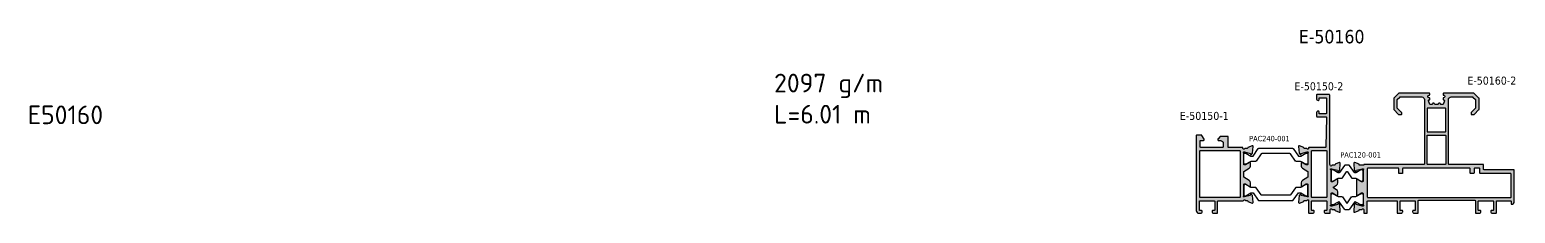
# Model space of a CAD drawing. Extents: x -4122 to 3414, y -5760 to 3840.
# Drawn here: x 1009 to 1566, y -3000 to -2932 of the extents above; entities that cross this region are included whole.
import ezdxf

# ---------------------------------------------------------------- set-up
doc = ezdxf.new("R2010")
doc.units = 0
doc.layers.get('0').update_dxf_attribs({"linetype": 'CONTINUOUS'})
for name, color, linetype in [('ALUM', 7, 'CONTINUOUS'), ('HATCH', 253, 'CONTINUOUS'), ('POLYAMID', 3, 'CONTINUOUS'), ('PP', 7, 'CONTINUOUS'), ('TEXT', 7, 'CONTINUOUS')]:
    doc.layers.add(name, color=color, linetype=linetype)
doc.styles.add('ETEM', font='tahoma.ttf')
doc.styles.add('ETEM_NAN', font='isocpeur.ttf')
doc.styles.get("Standard").update_dxf_attribs({"font": 'tahoma.ttf'})

msp = doc.modelspace()

# ---------------------------------------------------------------- hatches: boundary and pattern name
at = {"layer": 'HATCH'}
h = msp.add_hatch(color=256, dxfattribs=at)
edge = h.paths.add_edge_path()
edge.add_arc((1491.9, -2956.19), 0.3, 90, 180)
edge.add_line((1491.6, -2956.19), (1491.6, -2957.29))
edge.add_arc((1492.4, -2957.29), 0.8, 180, 270)
edge.add_arc((1492.4, -2957.89), 0.2, 270, 360)
edge.add_line((1492.6, -2957.89), (1492.6, -2957.29))
edge.add_arc((1492.8, -2957.29), 0.2, 90, 180, ccw=False)
edge.add_line((1492.8, -2957.09), (1495.2, -2957.09))
edge.add_arc((1495.2, -2957.29), 0.2, 0, 90, ccw=False)
edge.add_line((1495.4, -2957.29), (1495.4, -2962.89))
edge.add_arc((1495.2, -2962.89), 0.2, -90, 0, ccw=False)
edge.add_line((1495.2, -2963.09), (1492.6, -2963.09))
edge.add_line((1492.6, -2963.09), (1492.6, -2962.29))
edge.add_arc((1492.4, -2962.29), 0.2, 0, 90)
edge.add_arc((1492.4, -2962.89), 0.8, 90, 180)
edge.add_line((1491.6, -2962.89), (1491.6, -2963.99))
edge.add_arc((1491.8, -2963.99), 0.2, 180, 270)
edge.add_line((1491.8, -2964.19), (1495.2, -2964.19))
edge.add_arc((1495.2, -2964.39), 0.2, -0.9748, 90, ccw=False)
edge.add_line((1495.4, -2964.39), (1495.2, -2975.49))
edge.add_arc((1495, -2975.49), 0.2, 270, 359.0252, ccw=False)
edge.add_line((1495, -2975.69), (1488.9, -2975.69))
edge.add_arc((1488.9, -2975.89), 0.2, 90, 180)
edge.add_line((1488.7, -2975.89), (1488.7, -2976.09))
edge.add_arc((1488.4, -2976.09), 0.3, 203.5782, 360, ccw=False)
edge.add_arc((1487.94, -2976.29), 0.2, 23.5782, 90)
edge.add_line((1487.94, -2976.09), (1487.2, -2976.09))
edge.add_arc((1487.2, -2975.79), 0.3, 180, 270, ccw=False)
edge.add_line((1486.9, -2975.79), (1486.9, -2975.69))
edge.add_line((1486.9, -2975.69), (1485.3, -2975.11))
edge.add_arc((1485.2, -2975.39), 0.3, 70, 185)
edge.add_line((1484.9, -2975.42), (1485.11, -2977.9))
edge.add_line((1485.11, -2977.9), (1485.55, -2978.33))
edge.add_arc((1485.69, -2978.19), 0.2, 225, 345)
edge.add_line((1485.88, -2978.24), (1485.96, -2977.96))
edge.add_line((1485.96, -2977.96), (1488.1, -2977.39))
edge.add_line((1488.1, -2977.39), (1488.4, -2977.39))
edge.add_arc((1488.4, -2977.59), 0.2, -90, 90, ccw=False)
edge.add_line((1488.4, -2977.79), (1488.4, -2982.09))
edge.add_arc((1488.2, -2982.09), 0.2, 270, 360, ccw=False)
edge.add_line((1488.2, -2982.29), (1487.8, -2982.29))
edge.add_line((1487.8, -2982.29), (1486.2, -2981.32))
edge.add_arc((1486.1, -2981.49), 0.2, 58.6882, 180)
edge.add_line((1485.9, -2981.49), (1485.9, -2982.68))
edge.add_arc((1486.9, -2982.68), 1, 180, 238.6882)
edge.add_line((1486.38, -2983.53), (1488.4, -2984.76))
edge.add_line((1488.4, -2984.76), (1488.4, -2986.92))
edge.add_line((1488.4, -2986.92), (1486.38, -2988.15))
edge.add_arc((1486.9, -2989), 1, 121.3118, 180)
edge.add_line((1485.9, -2989), (1485.9, -2990.19))
edge.add_arc((1486.1, -2990.19), 0.2, 180, 301.3118)
edge.add_line((1486.2, -2990.36), (1487.8, -2989.39))
edge.add_line((1487.8, -2989.39), (1488.2, -2989.39))
edge.add_arc((1488.2, -2989.59), 0.2, 0, 90, ccw=False)
edge.add_line((1488.4, -2989.59), (1488.4, -2993.89))
edge.add_arc((1488.4, -2994.09), 0.2, -90, 90, ccw=False)
edge.add_line((1488.4, -2994.29), (1488.1, -2994.29))
edge.add_line((1488.1, -2994.29), (1485.96, -2993.72))
edge.add_line((1485.96, -2993.72), (1485.88, -2993.44))
edge.add_arc((1485.69, -2993.49), 0.2, 15, 135)
edge.add_line((1485.55, -2993.35), (1485.11, -2993.78))
edge.add_line((1485.11, -2993.78), (1484.9, -2996.26))
edge.add_arc((1485.2, -2996.29), 0.3, 175, 290)
edge.add_line((1485.3, -2996.57), (1486.9, -2995.99))
edge.add_line((1486.9, -2995.99), (1486.9, -2995.89))
edge.add_arc((1487.2, -2995.89), 0.3, 90, 180, ccw=False)
edge.add_line((1487.2, -2995.59), (1487.94, -2995.59))
edge.add_arc((1487.94, -2995.39), 0.2, 270, 336.4218)
edge.add_arc((1488.4, -2995.59), 0.3, 0, 156.4218, ccw=False)
edge.add_line((1488.7, -2995.59), (1488.7, -3000.19))
edge.add_arc((1488.9, -3000.19), 0.2, 180, 270)
edge.add_line((1488.9, -3000.39), (1490.2, -3000.39))
edge.add_arc((1490.2, -2999.79), 0.6, 270, 360)
edge.add_line((1490.8, -2999.79), (1490.8, -2999.59))
edge.add_arc((1490.6, -2999.59), 0.2, 360, 450)
edge.add_line((1490.6, -2999.39), (1490, -2999.39))
edge.add_arc((1490, -2999.19), 0.2, 180, 270, ccw=False)
edge.add_line((1489.8, -2999.19), (1489.8, -2995.89))
edge.add_arc((1490, -2995.89), 0.2, 90, 180.288, ccw=False)
edge.add_line((1490, -2995.69), (1495.3, -2995.69))
edge.add_arc((1495.3, -2995.89), 0.2, 0.288, 90, ccw=False)
edge.add_line((1495.5, -2995.89), (1495.5, -2999.19))
edge.add_arc((1495.3, -2999.19), 0.2, 270, 360, ccw=False)
edge.add_line((1495.3, -2999.39), (1494.7, -2999.39))
edge.add_arc((1494.7, -2999.59), 0.2, 90, 180)
edge.add_line((1494.5, -2999.59), (1494.5, -2999.79))
edge.add_arc((1495.1, -2999.79), 0.6, 180, 270)
edge.add_line((1495.1, -3000.39), (1496.6, -3000.39))
edge.add_arc((1496.6, -3000.19), 0.2, 270, 360)
edge.add_line((1496.8, -3000.19), (1496.8, -2998.99))
edge.add_arc((1497.1, -2998.99), 0.3, 23.5782, 180, ccw=False)
edge.add_arc((1497.55, -2998.79), 0.2, 203.5782, 270)
edge.add_line((1497.55, -2998.99), (1498.3, -2998.99))
edge.add_arc((1498.3, -2999.29), 0.3, 0, 90, ccw=False)
edge.add_line((1498.6, -2999.29), (1498.6, -2999.39))
edge.add_line((1498.6, -2999.39), (1500.19, -2999.97))
edge.add_arc((1500.3, -2999.69), 0.3, 250, 365)
edge.add_line((1500.59, -2999.66), (1500.38, -2997.18))
edge.add_line((1500.38, -2997.18), (1499.94, -2996.75))
edge.add_arc((1499.8, -2996.89), 0.2, 45, 165)
edge.add_line((1499.61, -2996.84), (1499.53, -2997.12))
edge.add_line((1499.53, -2997.12), (1497.4, -2997.69))
edge.add_line((1497.4, -2997.69), (1497.1, -2997.69))
edge.add_arc((1497.1, -2997.49), 0.2, 90, 270, ccw=False)
edge.add_line((1497.1, -2997.29), (1497.1, -2992.99))
edge.add_arc((1497.3, -2992.99), 0.2, 90, 180, ccw=False)
edge.add_line((1497.3, -2992.79), (1497.7, -2992.79))
edge.add_line((1497.7, -2992.79), (1499.29, -2993.76))
edge.add_arc((1499.4, -2993.59), 0.2, 238.6882, 360)
edge.add_line((1499.6, -2993.59), (1499.6, -2992.4))
edge.add_arc((1498.6, -2992.4), 1, 360, 418.6882)
edge.add_line((1499.12, -2991.55), (1498.13, -2990.95))
edge.add_arc((1498.28, -2990.69), 0.3, 121.3118, 238.6882, ccw=False)
edge.add_line((1498.13, -2990.43), (1499.12, -2989.83))
edge.add_arc((1498.6, -2988.98), 1, 301.3118, 360)
edge.add_line((1499.6, -2988.98), (1499.6, -2987.79))
edge.add_arc((1499.4, -2987.79), 0.2, 360, 481.3118)
edge.add_line((1499.29, -2987.62), (1497.7, -2988.59))
edge.add_line((1497.7, -2988.59), (1497.3, -2988.59))
edge.add_arc((1497.3, -2988.39), 0.2, 180, 270, ccw=False)
edge.add_line((1497.1, -2988.39), (1497.1, -2984.09))
edge.add_arc((1497.1, -2983.89), 0.2, 90, 270, ccw=False)
edge.add_line((1497.1, -2983.69), (1497.4, -2983.69))
edge.add_line((1497.4, -2983.69), (1499.53, -2984.26))
edge.add_line((1499.53, -2984.26), (1499.61, -2984.54))
edge.add_arc((1499.8, -2984.49), 0.2, 195, 315)
edge.add_line((1499.94, -2984.63), (1500.38, -2984.2))
edge.add_line((1500.38, -2984.2), (1500.59, -2981.72))
edge.add_arc((1500.3, -2981.69), 0.3, 355, 470)
edge.add_line((1500.19, -2981.41), (1498.6, -2981.99))
edge.add_line((1498.6, -2981.99), (1498.6, -2982.09))
edge.add_arc((1498.3, -2982.09), 0.3, 270, 360, ccw=False)
edge.add_line((1498.3, -2982.39), (1497.55, -2982.39))
edge.add_arc((1497.55, -2982.59), 0.2, 90, 156.4218)
edge.add_arc((1497.1, -2982.39), 0.3, 180, 336.4218, ccw=False)
edge.add_line((1496.8, -2982.39), (1496.8, -2982.19))
edge.add_arc((1496.7, -2982.19), 0.1, 0, 90)
edge.add_arc((1496.7, -2981.99), 0.1, 180, 270, ccw=False)
edge.add_line((1496.6, -2981.99), (1496.6, -2956.09))
edge.add_arc((1496.4, -2956.09), 0.2, 0, 90)
edge.add_line((1496.4, -2955.89), (1491.9, -2955.89))
edge = h.paths.add_edge_path(flags=16)
edge.add_arc((1495.3, -2994.29), 0.2, -90, 0, ccw=False)
edge.add_line((1495.3, -2994.49), (1490, -2994.49))
edge.add_arc((1490, -2994.29), 0.2, 180, 270, ccw=False)
edge.add_line((1489.8, -2994.29), (1489.8, -2977.09))
edge.add_arc((1490, -2977.09), 0.2, 90, 180, ccw=False)
edge.add_line((1490, -2976.89), (1495.3, -2976.89))
edge.add_arc((1495.3, -2977.09), 0.2, 0, 90, ccw=False)
edge.add_line((1495.5, -2977.09), (1495.5, -2994.29))
h = msp.add_hatch(color=256, dxfattribs=at)
edge = h.paths.add_edge_path()
edge.add_arc((1506.8, -2993.59), 0.2, 180, 301.3118)
edge.add_line((1506.9, -2993.76), (1508.5, -2992.79))
edge.add_line((1508.5, -2992.79), (1508.9, -2992.79))
edge.add_arc((1508.9, -2992.99), 0.2, 0, 90, ccw=False)
edge.add_line((1509.1, -2992.99), (1509.1, -2997.29))
edge.add_arc((1509.1, -2997.49), 0.2, -90, 90, ccw=False)
edge.add_line((1509.1, -2997.69), (1508.8, -2997.69))
edge.add_line((1508.8, -2997.69), (1506.66, -2997.12))
edge.add_line((1506.66, -2997.12), (1506.58, -2996.84))
edge.add_arc((1506.39, -2996.89), 0.2, 15, 135)
edge.add_line((1506.25, -2996.75), (1505.81, -2997.18))
edge.add_line((1505.81, -2997.18), (1505.6, -2999.66))
edge.add_arc((1505.9, -2999.69), 0.3, 175, 290)
edge.add_line((1506, -2999.97), (1507.6, -2999.39))
edge.add_line((1507.6, -2999.39), (1507.6, -2999.29))
edge.add_arc((1507.9, -2999.29), 0.3, 90, 180, ccw=False)
edge.add_line((1507.9, -2998.99), (1508.64, -2998.99))
edge.add_arc((1508.64, -2998.79), 0.2, 270, 336.4218)
edge.add_arc((1509.1, -2998.99), 0.3, 0, 156.4218, ccw=False)
edge.add_line((1509.4, -2998.99), (1509.4, -3000.19))
edge.add_arc((1509.6, -3000.19), 0.2, 180, 270)
edge.add_line((1509.6, -3000.39), (1510.5, -3000.39))
edge.add_arc((1510.5, -3000.19), 0.2, 270, 360)
edge.add_line((1510.7, -3000.19), (1510.7, -2995.89))
edge.add_arc((1510.9, -2995.89), 0.2, 90, 180, ccw=False)
edge.add_line((1510.9, -2995.69), (1521.7, -2995.69))
edge.add_arc((1521.7, -2995.89), 0.2, 0, 90, ccw=False)
edge.add_line((1521.9, -2995.89), (1521.9, -3000.19))
edge.add_arc((1522.1, -3000.19), 0.2, 180, 270)
edge.add_line((1522.1, -3000.39), (1523.4, -3000.39))
edge.add_arc((1523.4, -2999.79), 0.6, 270, 360)
edge.add_line((1524, -2999.79), (1524, -2999.59))
edge.add_arc((1523.8, -2999.59), 0.2, 360, 450)
edge.add_line((1523.8, -2999.39), (1523.2, -2999.39))
edge.add_arc((1523.2, -2999.19), 0.2, 180, 270, ccw=False)
edge.add_line((1523, -2999.19), (1523, -2995.89))
edge.add_arc((1523.2, -2995.89), 0.2, 90, 180, ccw=False)
edge.add_line((1523.2, -2995.69), (1528.5, -2995.69))
edge.add_arc((1528.5, -2995.89), 0.2, -0.288, 90, ccw=False)
edge.add_line((1528.7, -2995.89), (1528.7, -2999.19))
edge.add_arc((1528.5, -2999.19), 0.2, -90, 0, ccw=False)
edge.add_line((1528.5, -2999.39), (1527.9, -2999.39))
edge.add_arc((1527.9, -2999.59), 0.2, 90, 180)
edge.add_line((1527.7, -2999.59), (1527.7, -2999.79))
edge.add_arc((1528.3, -2999.79), 0.6, 180, 270)
edge.add_line((1528.3, -3000.39), (1529.6, -3000.39))
edge.add_arc((1529.6, -3000.19), 0.2, 270, 360)
edge.add_line((1529.8, -3000.19), (1529.8, -2995.69))
edge.add_arc((1530, -2995.69), 0.2, 90, 180, ccw=False)
edge.add_line((1530, -2995.49), (1551, -2995.49))
edge.add_arc((1551, -2995.69), 0.2, 0, 90, ccw=False)
edge.add_line((1551.2, -2995.69), (1551.2, -3000.19))
edge.add_arc((1551.4, -3000.19), 0.2, 180, 270)
edge.add_line((1551.4, -3000.39), (1552.7, -3000.39))
edge.add_arc((1552.7, -2999.79), 0.6, 270, 360)
edge.add_line((1553.3, -2999.79), (1553.3, -2999.59))
edge.add_arc((1553.1, -2999.59), 0.2, 0, 90)
edge.add_line((1553.1, -2999.39), (1552.5, -2999.39))
edge.add_arc((1552.5, -2999.19), 0.2, 180, 270, ccw=False)
edge.add_line((1552.3, -2999.19), (1552.3, -2995.89))
edge.add_arc((1552.5, -2995.89), 0.2, 90, 180.288, ccw=False)
edge.add_line((1552.5, -2995.69), (1557.8, -2995.69))
edge.add_arc((1557.8, -2995.89), 0.2, -0.288, 90, ccw=False)
edge.add_line((1558, -2995.89), (1558, -2999.19))
edge.add_arc((1557.8, -2999.19), 0.2, -90, 0, ccw=False)
edge.add_line((1557.8, -2999.39), (1557.2, -2999.39))
edge.add_arc((1557.2, -2999.59), 0.2, 90, 180)
edge.add_line((1557, -2999.59), (1557, -2999.79))
edge.add_arc((1557.6, -2999.79), 0.6, 180, 270)
edge.add_line((1557.6, -3000.39), (1558.9, -3000.39))
edge.add_arc((1558.9, -3000.19), 0.2, 270, 360)
edge.add_line((1559.1, -3000.19), (1559.1, -2995.89))
edge.add_arc((1559.3, -2995.89), 0.2, 90, 180, ccw=False)
edge.add_line((1559.3, -2995.69), (1564.4, -2995.69))
edge.add_arc((1564.4, -2995.89), 0.2, 0, 90, ccw=False)
edge.add_line((1564.6, -2995.89), (1564.6, -2996.79))
edge.add_arc((1564.8, -2996.79), 0.2, 180, 270)
edge.add_arc((1564.8, -2995.99), 1, 270, 360)
edge.add_line((1565.8, -2995.99), (1565.8, -2984.29))
edge.add_arc((1565.6, -2984.29), 0.2, 0, 90)
edge.add_line((1565.6, -2984.09), (1554.5, -2984.09))
edge.add_arc((1554.5, -2983.89), 0.2, 180, 270, ccw=False)
edge.add_line((1554.3, -2983.89), (1554.3, -2982.29))
edge.add_arc((1554.1, -2982.29), 0.2, 360, 450)
edge.add_line((1554.1, -2982.09), (1541.3, -2982.09))
edge.add_arc((1541.3, -2981.89), 0.2, 180, 270, ccw=False)
edge.add_line((1541.1, -2981.89), (1541.1, -2957.79))
edge.add_arc((1542.1, -2957.79), 1, 90, 180, ccw=False)
edge.add_line((1542.1, -2956.79), (1550.16, -2956.79))
edge.add_arc((1550.16, -2956.99), 0.2, 45, 90, ccw=False)
edge.add_line((1550.3, -2956.85), (1551.24, -2957.79))
edge.add_arc((1551.1, -2957.93), 0.2, 0, 45, ccw=False)
edge.add_line((1551.3, -2957.93), (1551.3, -2960.85))
edge.add_arc((1551.1, -2960.85), 0.2, 315, 360, ccw=False)
edge.add_line((1551.24, -2960.99), (1549.65, -2962.58))
edge.add_arc((1549.8, -2962.72), 0.2, 135, 180)
edge.add_line((1549.6, -2962.72), (1549.6, -2963.19))
edge.add_arc((1549.8, -2963.19), 0.2, 180, 270)
edge.add_line((1549.8, -2963.39), (1550.6, -2963.39))
edge.add_arc((1550.6, -2963.19), 0.2, 270, 315)
edge.add_line((1550.74, -2963.33), (1552.54, -2961.53))
edge.add_arc((1552.4, -2961.39), 0.2, 315, 360)
edge.add_line((1552.6, -2961.39), (1552.6, -2957.39))
edge.add_arc((1552.4, -2957.39), 0.2, 360, 405)
edge.add_line((1552.54, -2957.25), (1550.74, -2955.45))
edge.add_arc((1550.6, -2955.59), 0.2, 45, 90)
edge.add_line((1550.6, -2955.39), (1539.3, -2955.39))
edge.add_arc((1539.3, -2955.59), 0.2, 90, 180)
edge.add_line((1539.1, -2955.59), (1539.1, -2955.99))
edge.add_arc((1539.2, -2956), 0.1, 175.1437, 280.4627)
edge.add_arc((1539.3, -2956.59), 0.5, -90, 99.4623, ccw=False)
edge.add_arc((1539.3, -2957.29), 0.2, 90, 180)
edge.add_line((1539.1, -2957.29), (1539.1, -2957.79))
edge.add_arc((1539.19, -2957.8), 0.1, 172.5407, 286.3113)
edge.add_arc((1539.3, -2958.19), 0.3, -20.3774, 104.0362, ccw=False)
edge.add_line((1539.58, -2958.29), (1539.1, -2959.59))
edge.add_line((1539.1, -2959.59), (1538.3, -2959.59))
edge.add_arc((1538.3, -2959.39), 0.2, 180, 270, ccw=False)
edge.add_arc((1537.9, -2959.39), 0.2, 0, 90)
edge.add_line((1537.9, -2959.19), (1537.5, -2959.19))
edge.add_arc((1537.5, -2959.39), 0.2, 90, 180)
edge.add_arc((1537.1, -2959.39), 0.2, 270, 360, ccw=False)
edge.add_line((1537.1, -2959.59), (1536.1, -2959.59))
edge.add_arc((1536.1, -2959.39), 0.2, 180, 270, ccw=False)
edge.add_arc((1535.7, -2959.39), 0.2, 0, 90)
edge.add_line((1535.7, -2959.19), (1535.3, -2959.19))
edge.add_arc((1535.3, -2959.39), 0.2, 90, 180)
edge.add_arc((1534.9, -2959.39), 0.2, -90, 0, ccw=False)
edge.add_line((1534.9, -2959.59), (1534.1, -2959.59))
edge.add_line((1534.1, -2959.59), (1533.61, -2958.29))
edge.add_arc((1533.9, -2958.19), 0.3, 90, 200.3774, ccw=False)
edge.add_line((1533.9, -2957.89), (1534, -2957.89))
edge.add_arc((1534, -2957.79), 0.1, 270, 360)
edge.add_line((1534.1, -2957.79), (1534.1, -2957.29))
edge.add_arc((1533.9, -2957.29), 0.2, 360, 450)
edge.add_arc((1533.9, -2956.59), 0.5, 90, 270, ccw=False)
edge.add_line((1533.9, -2956.09), (1534, -2956.09))
edge.add_arc((1534, -2955.99), 0.1, 270, 360)
edge.add_line((1534.1, -2955.99), (1534.1, -2955.59))
edge.add_arc((1533.9, -2955.59), 0.2, 0, 90)
edge.add_line((1533.9, -2955.39), (1522.6, -2955.39))
edge.add_arc((1522.6, -2955.59), 0.2, 90, 135)
edge.add_line((1522.45, -2955.45), (1520.65, -2957.25))
edge.add_arc((1520.8, -2957.39), 0.2, 135, 180)
edge.add_line((1520.6, -2957.39), (1520.6, -2961.39))
edge.add_arc((1520.8, -2961.39), 0.2, 180, 225)
edge.add_line((1520.65, -2961.53), (1522.45, -2963.33))
edge.add_arc((1522.6, -2963.19), 0.2, 225, 270)
edge.add_line((1522.6, -2963.39), (1523.4, -2963.39))
edge.add_arc((1523.4, -2963.19), 0.2, 270, 360)
edge.add_line((1523.6, -2963.19), (1523.6, -2962.72))
edge.add_arc((1523.4, -2962.72), 0.2, 0, 45)
edge.add_line((1523.54, -2962.58), (1521.95, -2960.99))
edge.add_arc((1522.1, -2960.85), 0.2, 180, 225, ccw=False)
edge.add_line((1521.9, -2960.85), (1521.9, -2957.93))
edge.add_arc((1522.1, -2957.93), 0.2, 135, 180, ccw=False)
edge.add_line((1521.95, -2957.79), (1522.89, -2956.85))
edge.add_arc((1523.03, -2956.99), 0.2, 90, 135, ccw=False)
edge.add_line((1523.03, -2956.79), (1531.1, -2956.79))
edge.add_arc((1531.1, -2957.79), 1, 0, 90, ccw=False)
edge.add_line((1532.1, -2957.79), (1532.1, -2981.89))
edge.add_arc((1531.9, -2981.89), 0.2, 270, 360, ccw=False)
edge.add_line((1531.9, -2982.09), (1509.4, -2982.09))
edge.add_line((1509.4, -2982.09), (1509.4, -2982.39))
edge.add_line((1509.4, -2982.39), (1507.9, -2982.39))
edge.add_arc((1507.9, -2982.09), 0.3, 180, 270, ccw=False)
edge.add_line((1507.6, -2982.09), (1507.6, -2981.99))
edge.add_line((1507.6, -2981.99), (1506, -2981.41))
edge.add_arc((1505.9, -2981.69), 0.3, 70, 185)
edge.add_line((1505.6, -2981.72), (1505.81, -2984.2))
edge.add_line((1505.81, -2984.2), (1506.25, -2984.63))
edge.add_arc((1506.39, -2984.49), 0.2, 225, 345)
edge.add_line((1506.58, -2984.54), (1506.66, -2984.26))
edge.add_line((1506.66, -2984.26), (1508.8, -2983.69))
edge.add_line((1508.8, -2983.69), (1509.1, -2983.69))
edge.add_arc((1509.1, -2983.89), 0.2, -90, 90, ccw=False)
edge.add_line((1509.1, -2984.09), (1509.1, -2988.39))
edge.add_arc((1508.9, -2988.39), 0.2, -90, 0, ccw=False)
edge.add_line((1508.9, -2988.59), (1508.5, -2988.59))
edge.add_line((1508.5, -2988.59), (1506.9, -2987.62))
edge.add_arc((1506.8, -2987.79), 0.2, 58.6882, 180)
edge.add_line((1506.6, -2987.79), (1506.6, -2993.59))
edge = h.paths.add_edge_path(flags=16)
edge.add_line((1522.3, -2983.49), (1510.9, -2983.49))
edge.add_arc((1510.9, -2983.69), 0.2, 90, 180)
edge.add_line((1510.7, -2983.69), (1510.7, -2994.29))
edge.add_arc((1510.9, -2994.29), 0.2, 180, 270)
edge.add_line((1510.9, -2994.49), (1564.4, -2994.49))
edge.add_arc((1564.4, -2994.29), 0.2, 270, 360)
edge.add_line((1564.6, -2994.29), (1564.6, -2985.69))
edge.add_arc((1564.4, -2985.69), 0.2, 0, 90)
edge.add_line((1564.4, -2985.49), (1553.1, -2985.49))
edge.add_arc((1553.1, -2985.29), 0.2, 180, 270, ccw=False)
edge.add_line((1552.9, -2985.29), (1552.9, -2983.69))
edge.add_arc((1552.7, -2983.69), 0.2, 0, 90)
edge.add_line((1552.7, -2983.49), (1550.9, -2983.49))
edge.add_arc((1550.9, -2983.69), 0.2, 90, 180)
edge.add_line((1550.7, -2983.69), (1550.7, -2985.29))
edge.add_arc((1550.5, -2985.29), 0.2, 270, 360, ccw=False)
edge.add_line((1550.5, -2985.49), (1549.5, -2985.49))
edge.add_arc((1549.5, -2985.29), 0.2, 180, 270, ccw=False)
edge.add_line((1549.3, -2985.29), (1549.3, -2983.69))
edge.add_arc((1549.1, -2983.69), 0.2, 0, 90)
edge.add_line((1549.1, -2983.49), (1524.1, -2983.49))
edge.add_arc((1524.1, -2983.69), 0.2, 90, 180)
edge.add_line((1523.9, -2983.69), (1523.9, -2985.29))
edge.add_arc((1523.7, -2985.29), 0.2, 270, 360, ccw=False)
edge.add_line((1523.7, -2985.49), (1522.7, -2985.49))
edge.add_arc((1522.7, -2985.29), 0.2, 180, 270, ccw=False)
edge.add_line((1522.5, -2985.29), (1522.5, -2983.69))
edge.add_arc((1522.3, -2983.69), 0.2, 360, 450)
edge = h.paths.add_edge_path(flags=16)
edge.add_arc((1533.3, -2961.19), 0.2, 90, 180)
edge.add_line((1533.1, -2961.19), (1533.1, -2969.69))
edge.add_arc((1533.3, -2969.69), 0.2, 180, 270)
edge.add_line((1533.3, -2969.89), (1539.9, -2969.89))
edge.add_arc((1539.9, -2969.69), 0.2, 270, 360)
edge.add_line((1540.1, -2969.69), (1540.1, -2961.19))
edge.add_arc((1539.9, -2961.19), 0.2, 0, 90)
edge.add_line((1539.9, -2960.99), (1533.3, -2960.99))
edge = h.paths.add_edge_path(flags=16)
edge.add_arc((1539.9, -2971.29), 0.2, 0, 90, ccw=False)
edge.add_line((1540.1, -2971.29), (1540.1, -2981.89))
edge.add_arc((1539.9, -2981.89), 0.2, -90, 0, ccw=False)
edge.add_line((1539.9, -2982.09), (1533.3, -2982.09))
edge.add_arc((1533.3, -2981.89), 0.2, 180, 270, ccw=False)
edge.add_line((1533.1, -2981.89), (1533.1, -2971.29))
edge.add_arc((1533.3, -2971.29), 0.2, 90, 180, ccw=False)
edge.add_line((1533.3, -2971.09), (1539.9, -2971.09))
h = msp.add_hatch(color=256, dxfattribs=at)
edge = h.paths.add_edge_path()
edge.add_line((1454.7, -2972.59), (1454.7, -2972.89))
edge.add_arc((1454.9, -2972.89), 0.2, 180, 270)
edge.add_line((1454.9, -2973.09), (1455.2, -2973.09))
edge.add_arc((1455.2, -2975.09), 2, 41.4096, 90, ccw=False)
edge.add_line((1456.7, -2973.77), (1456.7, -2975.49))
edge.add_arc((1456.5, -2975.49), 0.2, -90, 0, ccw=False)
edge.add_line((1456.5, -2975.69), (1448.2, -2975.69))
edge.add_arc((1448.2, -2975.49), 0.2, 180, 270, ccw=False)
edge.add_line((1448, -2975.49), (1448, -2973.29))
edge.add_arc((1448.2, -2973.29), 0.2, 90, 180, ccw=False)
edge.add_line((1448.2, -2973.09), (1449.3, -2973.09))
edge.add_arc((1449.3, -2972.79), 0.3, 270, 390)
edge.add_line((1449.56, -2972.64), (1448.72, -2971.19))
edge.add_arc((1448.54, -2971.29), 0.2, 30, 90)
edge.add_line((1448.54, -2971.09), (1446.8, -2971.09))
edge.add_arc((1446.8, -2971.29), 0.2, 90, 180)
edge.add_line((1446.6, -2971.29), (1446.6, -2999.39))
edge.add_arc((1447.6, -2999.39), 1, 180, 270)
edge.add_line((1447.6, -3000.39), (1448.2, -3000.39))
edge.add_arc((1448.2, -2999.79), 0.6, 270, 372.2528)
edge.add_arc((1448.6, -2999.59), 0.2, 338.6955, 450)
edge.add_line((1448.6, -2999.39), (1448, -2999.39))
edge.add_arc((1448, -2999.19), 0.2, 180, 270, ccw=False)
edge.add_line((1447.8, -2999.19), (1447.8, -2995.89))
edge.add_arc((1448, -2995.89), 0.2, 90, 180, ccw=False)
edge.add_line((1448, -2995.69), (1453.3, -2995.69))
edge.add_arc((1453.3, -2995.89), 0.2, 0, 90, ccw=False)
edge.add_line((1453.5, -2995.89), (1453.5, -2999.19))
edge.add_arc((1453.3, -2999.19), 0.2, 270, 360, ccw=False)
edge.add_line((1453.3, -2999.39), (1452.7, -2999.39))
edge.add_arc((1452.7, -2999.59), 0.2, 90, 201.3045)
edge.add_arc((1453.1, -2999.79), 0.6, 167.7472, 270)
edge.add_line((1453.1, -3000.39), (1454.4, -3000.39))
edge.add_arc((1454.4, -3000.19), 0.2, 270, 360)
edge.add_line((1454.6, -3000.19), (1454.6, -2995.89))
edge.add_arc((1454.8, -2995.89), 0.2, 90, 180, ccw=False)
edge.add_line((1454.8, -2995.69), (1464.21, -2995.69))
edge.add_arc((1464.21, -2995.49), 0.2, 270, 348.463)
edge.add_arc((1464.7, -2995.59), 0.3, 23.5782, 168.463, ccw=False)
edge.add_arc((1465.15, -2995.39), 0.2, 203.5782, 270)
edge.add_line((1465.15, -2995.59), (1465.6, -2995.59))
edge.add_arc((1465.6, -2995.89), 0.3, 0, 90, ccw=False)
edge.add_line((1465.9, -2995.89), (1465.9, -2995.99))
edge.add_line((1465.9, -2995.99), (1467.49, -2996.57))
edge.add_arc((1467.6, -2996.29), 0.3, 250, 365)
edge.add_line((1467.89, -2996.26), (1467.68, -2993.78))
edge.add_line((1467.68, -2993.78), (1467.24, -2993.35))
edge.add_arc((1467.1, -2993.49), 0.2, 45, 165)
edge.add_line((1466.91, -2993.44), (1466.83, -2993.72))
edge.add_line((1466.83, -2993.72), (1464.7, -2994.29))
edge.add_line((1464.7, -2994.29), (1464.4, -2994.29))
edge.add_arc((1464.4, -2994.09), 0.2, 90, 270, ccw=False)
edge.add_line((1464.4, -2993.89), (1464.4, -2989.59))
edge.add_arc((1464.6, -2989.59), 0.2, 90, 180, ccw=False)
edge.add_line((1464.6, -2989.39), (1465, -2989.39))
edge.add_line((1465, -2989.39), (1466.59, -2990.36))
edge.add_arc((1466.7, -2990.19), 0.2, 238.6882, 360)
edge.add_line((1466.9, -2990.19), (1466.9, -2989))
edge.add_arc((1465.9, -2989), 1, 360, 418.6882)
edge.add_line((1466.42, -2988.15), (1464.4, -2986.92))
edge.add_line((1464.4, -2986.92), (1464.4, -2984.76))
edge.add_line((1464.4, -2984.76), (1466.42, -2983.53))
edge.add_arc((1465.9, -2982.68), 1, 301.3118, 360)
edge.add_line((1466.9, -2982.68), (1466.9, -2981.49))
edge.add_arc((1466.7, -2981.49), 0.2, 0, 121.3118)
edge.add_line((1466.59, -2981.32), (1465, -2982.29))
edge.add_line((1465, -2982.29), (1464.6, -2982.29))
edge.add_arc((1464.6, -2982.09), 0.2, 180, 270, ccw=False)
edge.add_line((1464.4, -2982.09), (1464.4, -2977.79))
edge.add_arc((1464.4, -2977.59), 0.2, 90, 270, ccw=False)
edge.add_line((1464.4, -2977.39), (1464.7, -2977.39))
edge.add_line((1464.7, -2977.39), (1466.83, -2977.96))
edge.add_line((1466.83, -2977.96), (1466.91, -2978.24))
edge.add_arc((1467.1, -2978.19), 0.2, 195, 315)
edge.add_line((1467.24, -2978.33), (1467.68, -2977.9))
edge.add_line((1467.68, -2977.9), (1467.89, -2975.42))
edge.add_arc((1467.6, -2975.39), 0.3, 355, 470)
edge.add_line((1467.49, -2975.11), (1465.9, -2975.69))
edge.add_line((1465.9, -2975.69), (1465.9, -2975.79))
edge.add_arc((1465.6, -2975.79), 0.3, 270, 360, ccw=False)
edge.add_line((1465.6, -2976.09), (1464.85, -2976.09))
edge.add_arc((1464.85, -2976.29), 0.2, 90, 156.4218)
edge.add_arc((1464.4, -2976.09), 0.3, 180, 336.4218, ccw=False)
edge.add_line((1464.1, -2976.09), (1464.1, -2975.89))
edge.add_arc((1463.9, -2975.89), 0.2, 0, 90)
edge.add_line((1463.9, -2975.69), (1458.6, -2975.69))
edge.add_line((1458.6, -2975.69), (1458.6, -2971.59))
edge.add_line((1458.6, -2971.59), (1455.7, -2971.59))
edge.add_arc((1455.7, -2971.79), 0.2, 90, 135)
edge.add_line((1455.55, -2971.65), (1454.75, -2972.45))
edge.add_arc((1454.9, -2972.59), 0.2, 135, 180)
edge = h.paths.add_edge_path(flags=16)
edge.add_arc((1462.8, -2994.29), 0.2, 270, 360, ccw=False)
edge.add_line((1462.8, -2994.49), (1448.1, -2994.49))
edge.add_arc((1448.1, -2994.29), 0.2, 180, 270, ccw=False)
edge.add_line((1447.9, -2994.29), (1447.9, -2977.09))
edge.add_arc((1448.1, -2977.09), 0.2, 90, 180, ccw=False)
edge.add_line((1448.1, -2976.89), (1462.8, -2976.89))
edge.add_arc((1462.8, -2977.09), 0.2, 0, 90, ccw=False)
edge.add_line((1463, -2977.09), (1463, -2994.29))

# ---------------------------------------------------------------- linework, layer by layer
msp.add_lwpolyline([(1506.6, -2993.59, 0.585007), (1506.9, -2993.76), (1508.5, -2992.79), (1508.9, -2992.79, -0.414214), (1509.1, -2992.99), (1509.1, -2997.29, -1), (1509.1, -2997.69), (1508.8, -2997.69), (1506.66, -2997.12), (1506.58, -2996.84, 0.57735), (1506.25, -2996.75), (1505.81, -2997.18), (1505.6, -2999.66, 0.548619), (1506, -2999.97), (1507.6, -2999.39), (1507.6, -2999.29, -0.414214), (1507.9, -2998.99), (1508.64, -2998.99, 0.298217), (1508.82, -2998.87, -0.812836), (1509.4, -2998.99), (1509.4, -3000.19, 0.414214), (1509.6, -3000.39), (1510.5, -3000.39, 0.414214), (1510.7, -3000.19), (1510.7, -2995.89, -0.414214), (1510.9, -2995.69), (1521.7, -2995.69, -0.414214), (1521.9, -2995.89), (1521.9, -3000.19, 0.414214), (1522.1, -3000.39), (1523.4, -3000.39, 0.414214), (1524, -2999.79), (1524, -2999.59, 0.414214), (1523.8, -2999.39), (1523.2, -2999.39, -0.414214), (1523, -2999.19), (1523, -2995.89, -0.414214), (1523.2, -2995.69), (1528.5, -2995.69, -0.415687), (1528.7, -2995.89), (1528.7, -2999.19, -0.414214), (1528.5, -2999.39), (1527.9, -2999.39, 0.414214), (1527.7, -2999.59), (1527.7, -2999.79, 0.414214), (1528.3, -3000.39), (1529.6, -3000.39, 0.414214), (1529.8, -3000.19), (1529.8, -2995.69, -0.414214), (1530, -2995.49), (1551, -2995.49, -0.414214), (1551.2, -2995.69), (1551.2, -3000.19, 0.414214), (1551.4, -3000.39), (1552.7, -3000.39, 0.414214), (1553.3, -2999.79), (1553.3, -2999.59, 0.414214), (1553.1, -2999.39), (1552.5, -2999.39, -0.414214), (1552.3, -2999.19), (1552.3, -2995.89, -0.415687), (1552.5, -2995.69), (1557.8, -2995.69, -0.415687), (1558, -2995.89), (1558, -2999.19, -0.414214), (1557.8, -2999.39), (1557.2, -2999.39, 0.414214), (1557, -2999.59), (1557, -2999.79, 0.414214), (1557.6, -3000.39), (1558.9, -3000.39, 0.414214), (1559.1, -3000.19), (1559.1, -2995.89, -0.414214), (1559.3, -2995.69), (1564.4, -2995.69, -0.414214), (1564.6, -2995.89), (1564.6, -2996.79, 0.414214), (1564.8, -2996.99, 0.414214), (1565.8, -2995.99), (1565.8, -2984.29, 0.414214), (1565.6, -2984.09), (1554.5, -2984.09, -0.414214), (1554.3, -2983.89), (1554.3, -2982.29, 0.414214), (1554.1, -2982.09), (1541.3, -2982.09, -0.414214), (1541.1, -2981.89), (1541.1, -2957.79, -0.414214), (1542.1, -2956.79), (1550.16, -2956.79, -0.198912), (1550.3, -2956.85), (1551.24, -2957.79, -0.198912), (1551.3, -2957.93), (1551.3, -2960.85, -0.198912), (1551.24, -2960.99), (1549.65, -2962.58, 0.198912), (1549.6, -2962.72), (1549.6, -2963.19, 0.414214), (1549.8, -2963.39), (1550.6, -2963.39, 0.198912), (1550.74, -2963.33), (1552.54, -2961.53, 0.198912), (1552.6, -2961.39), (1552.6, -2957.39, 0.198912), (1552.54, -2957.25), (1550.74, -2955.45, 0.198912), (1550.6, -2955.39), (1539.3, -2955.39, 0.414214), (1539.1, -2955.59), (1539.1, -2955.99, 0.494877), (1539.21, -2956.1, -1.086182), (1539.3, -2957.09, 0.414214), (1539.1, -2957.29), (1539.1, -2957.79, 0.541661), (1539.22, -2957.9, -0.60332), (1539.58, -2958.29), (1539.1, -2959.59), (1538.3, -2959.59, -0.414214), (1538.1, -2959.39, 0.414214), (1537.9, -2959.19), (1537.5, -2959.19, 0.414213), (1537.3, -2959.39, -0.414213), (1537.1, -2959.59), (1536.1, -2959.59, -0.414213), (1535.9, -2959.39, 0.414213), (1535.7, -2959.19), (1535.3, -2959.19, 0.414214), (1535.1, -2959.39, -0.414214), (1534.9, -2959.59), (1534.1, -2959.59), (1533.61, -2958.29, -0.522662), (1533.9, -2957.89), (1534, -2957.89, 0.414214), (1534.1, -2957.79), (1534.1, -2957.29, 0.414214), (1533.9, -2957.09, -1), (1533.9, -2956.09), (1534, -2956.09, 0.414214), (1534.1, -2955.99), (1534.1, -2955.59, 0.414214), (1533.9, -2955.39), (1522.6, -2955.39, 0.198912), (1522.45, -2955.45), (1520.65, -2957.25, 0.198912), (1520.6, -2957.39), (1520.6, -2961.39, 0.198912), (1520.65, -2961.53), (1522.45, -2963.33, 0.198912), (1522.6, -2963.39), (1523.4, -2963.39, 0.414214), (1523.6, -2963.19), (1523.6, -2962.72, 0.198912), (1523.54, -2962.58), (1521.95, -2960.99, -0.198912), (1521.9, -2960.85), (1521.9, -2957.93, -0.198912), (1521.95, -2957.79), (1522.89, -2956.85, -0.198912), (1523.03, -2956.79), (1531.1, -2956.79, -0.414214), (1532.1, -2957.79), (1532.1, -2981.89, -0.414214), (1531.9, -2982.09), (1509.4, -2982.09), (1509.4, -2982.39), (1507.9, -2982.39, -0.414214), (1507.6, -2982.09), (1507.6, -2981.99), (1506, -2981.41, 0.548619), (1505.6, -2981.72), (1505.81, -2984.2), (1506.25, -2984.63, 0.57735), (1506.58, -2984.54), (1506.66, -2984.26), (1508.8, -2983.69), (1509.1, -2983.69, -1), (1509.1, -2984.09), (1509.1, -2988.39, -0.414214), (1508.9, -2988.59), (1508.5, -2988.59), (1506.9, -2987.62, 0.585007), (1506.6, -2987.79), (1506.6, -2987.79)], format="xyb", close=True)
at = {"layer": 'ALUM'}
for points in [[(1491.9, -2955.89, 0.414214), (1491.6, -2956.19), (1491.6, -2957.29, 0.414214), (1492.4, -2958.09, 0.414214), (1492.6, -2957.89), (1492.6, -2957.29, -0.414214), (1492.8, -2957.09), (1495.2, -2957.09, -0.414214), (1495.4, -2957.29), (1495.4, -2962.89, -0.414214), (1495.2, -2963.09), (1492.6, -2963.09), (1492.6, -2962.29, 0.414214), (1492.4, -2962.09, 0.414214), (1491.6, -2962.89), (1491.6, -2963.99, 0.414214), (1491.8, -2964.19), (1495.2, -2964.19, -0.419205), (1495.4, -2964.39), (1495.2, -2975.49, -0.409239), (1495, -2975.69), (1488.9, -2975.69, 0.414214), (1488.7, -2975.89), (1488.7, -2976.09, -0.812836), (1488.12, -2976.21, 0.298217), (1487.94, -2976.09), (1487.2, -2976.09, -0.414214), (1486.9, -2975.79), (1486.9, -2975.69), (1485.3, -2975.11, 0.548619), (1484.9, -2975.42), (1485.11, -2977.9), (1485.55, -2978.33, 0.57735), (1485.88, -2978.24), (1485.96, -2977.96), (1488.1, -2977.39), (1488.4, -2977.39, -1), (1488.4, -2977.79), (1488.4, -2982.09, -0.414214), (1488.2, -2982.29), (1487.8, -2982.29), (1486.2, -2981.32, 0.585007), (1485.9, -2981.49), (1485.9, -2982.68, 0.261824), (1486.38, -2983.53), (1488.4, -2984.76), (1488.4, -2986.92), (1486.38, -2988.15, 0.261824), (1485.9, -2989), (1485.9, -2990.19, 0.585007), (1486.2, -2990.36), (1487.8, -2989.39), (1488.2, -2989.39, -0.414214), (1488.4, -2989.59), (1488.4, -2993.89, -1), (1488.4, -2994.29), (1488.1, -2994.29), (1485.96, -2993.72), (1485.88, -2993.44, 0.57735), (1485.55, -2993.35), (1485.11, -2993.78), (1484.9, -2996.26, 0.548619), (1485.3, -2996.57), (1486.9, -2995.99), (1486.9, -2995.89, -0.414214), (1487.2, -2995.59), (1487.94, -2995.59, 0.298217), (1488.12, -2995.47, -0.812836), (1488.7, -2995.59), (1488.7, -3000.19, 0.414214), (1488.9, -3000.39), (1490.2, -3000.39, 0.414214), (1490.8, -2999.79), (1490.8, -2999.59, 0.414214), (1490.6, -2999.39), (1490, -2999.39, -0.414214), (1489.8, -2999.19), (1489.8, -2995.89, -0.415687), (1490, -2995.69), (1495.3, -2995.69, -0.412742), (1495.5, -2995.89), (1495.5, -2999.19, -0.414214), (1495.3, -2999.39), (1494.7, -2999.39, 0.414214), (1494.5, -2999.59), (1494.5, -2999.79, 0.414214), (1495.1, -3000.39), (1496.6, -3000.39, 0.414214), (1496.8, -3000.19), (1496.8, -2998.99, -0.812836), (1497.37, -2998.87, 0.298217), (1497.55, -2998.99), (1498.3, -2998.99, -0.414214), (1498.6, -2999.29), (1498.6, -2999.39), (1500.19, -2999.97, 0.548619), (1500.59, -2999.66), (1500.38, -2997.18), (1499.94, -2996.75, 0.57735), (1499.61, -2996.84), (1499.53, -2997.12), (1497.4, -2997.69), (1497.1, -2997.69, -1), (1497.1, -2997.29), (1497.1, -2992.99, -0.414214), (1497.3, -2992.79), (1497.7, -2992.79), (1499.29, -2993.76, 0.585007), (1499.6, -2993.59), (1499.6, -2992.4, 0.261824), (1499.12, -2991.55), (1498.13, -2990.95, -0.562186), (1498.13, -2990.43), (1499.12, -2989.83, 0.261824), (1499.6, -2988.98), (1499.6, -2987.79, 0.585007), (1499.29, -2987.62), (1497.7, -2988.59), (1497.3, -2988.59, -0.414214), (1497.1, -2988.39), (1497.1, -2984.09, -1), (1497.1, -2983.69), (1497.4, -2983.69), (1499.53, -2984.26), (1499.61, -2984.54, 0.57735), (1499.94, -2984.63), (1500.38, -2984.2), (1500.59, -2981.72, 0.548619), (1500.19, -2981.41), (1498.6, -2981.99), (1498.6, -2982.09, -0.414214), (1498.3, -2982.39), (1497.55, -2982.39, 0.298217), (1497.37, -2982.51, -0.812836), (1496.8, -2982.39), (1496.8, -2982.19, 0.414214), (1496.7, -2982.09, -0.414214), (1496.6, -2981.99), (1496.6, -2956.09, 0.414214), (1496.4, -2955.89)], [(1533.3, -2960.99, 0.414214), (1533.1, -2961.19), (1533.1, -2969.69, 0.414214), (1533.3, -2969.89), (1539.9, -2969.89, 0.414214), (1540.1, -2969.69), (1540.1, -2961.19, 0.414214), (1539.9, -2960.99)], [(1454.7, -2972.59), (1454.7, -2972.89, 0.414214), (1454.9, -2973.09), (1455.2, -2973.09, -0.21525), (1456.7, -2973.77), (1456.7, -2975.49, -0.414214), (1456.5, -2975.69), (1448.2, -2975.69, -0.414214), (1448, -2975.49), (1448, -2973.29, -0.414214), (1448.2, -2973.09), (1449.3, -2973.09, 0.57735), (1449.56, -2972.64), (1448.72, -2971.19, 0.267949), (1448.54, -2971.09), (1446.8, -2971.09, 0.414214), (1446.6, -2971.29), (1446.6, -2999.39, 0.414214), (1447.6, -3000.39), (1448.2, -3000.39, 0.47833), (1448.78, -2999.66, 0.527823), (1448.6, -2999.39), (1448, -2999.39, -0.414214), (1447.8, -2999.19), (1447.8, -2995.89, -0.414214), (1448, -2995.69), (1453.3, -2995.69, -0.414214), (1453.5, -2995.89), (1453.5, -2999.19, -0.414214), (1453.3, -2999.39), (1452.7, -2999.39, 0.527823), (1452.51, -2999.66, 0.47833), (1453.1, -3000.39), (1454.4, -3000.39, 0.414214), (1454.6, -3000.19), (1454.6, -2995.89, -0.414214), (1454.8, -2995.69), (1464.21, -2995.69, 0.356394), (1464.4, -2995.53, -0.732458), (1464.97, -2995.47, 0.298217), (1465.15, -2995.59), (1465.6, -2995.59, -0.414214), (1465.9, -2995.89), (1465.9, -2995.99), (1467.49, -2996.57, 0.548619), (1467.89, -2996.26), (1467.68, -2993.78), (1467.24, -2993.35, 0.57735), (1466.91, -2993.44), (1466.83, -2993.72), (1464.7, -2994.29), (1464.4, -2994.29, -1), (1464.4, -2993.89), (1464.4, -2989.59, -0.414214), (1464.6, -2989.39), (1465, -2989.39), (1466.59, -2990.36, 0.585007), (1466.9, -2990.19), (1466.9, -2989, 0.261824), (1466.42, -2988.15), (1464.4, -2986.92), (1464.4, -2984.76), (1466.42, -2983.53, 0.261824), (1466.9, -2982.68), (1466.9, -2981.49, 0.585007), (1466.59, -2981.32), (1465, -2982.29), (1464.6, -2982.29, -0.414214), (1464.4, -2982.09), (1464.4, -2977.79, -1), (1464.4, -2977.39), (1464.7, -2977.39), (1466.83, -2977.96), (1466.91, -2978.24, 0.57735), (1467.24, -2978.33), (1467.68, -2977.9), (1467.89, -2975.42, 0.548619), (1467.49, -2975.11), (1465.9, -2975.69), (1465.9, -2975.79, -0.414214), (1465.6, -2976.09), (1464.85, -2976.09, 0.298217), (1464.67, -2976.21, -0.812836), (1464.1, -2976.09), (1464.1, -2975.89, 0.414214), (1463.9, -2975.69), (1458.6, -2975.69), (1458.6, -2971.59), (1455.7, -2971.59, 0.198912), (1455.55, -2971.65), (1454.75, -2972.45, 0.198912)], [(1539.9, -2971.09, -0.414214), (1540.1, -2971.29), (1540.1, -2981.89, -0.414214), (1539.9, -2982.09), (1533.3, -2982.09, -0.414214), (1533.1, -2981.89), (1533.1, -2971.29, -0.414214), (1533.3, -2971.09)], [(1463, -2994.29, -0.414214), (1462.8, -2994.49), (1448.1, -2994.49, -0.414214), (1447.9, -2994.29), (1447.9, -2977.09, -0.414214), (1448.1, -2976.89), (1462.8, -2976.89, -0.414214), (1463, -2977.09)], [(1495.5, -2994.29, -0.414214), (1495.3, -2994.49), (1490, -2994.49, -0.414214), (1489.8, -2994.29), (1489.8, -2977.09, -0.414214), (1490, -2976.89), (1495.3, -2976.89, -0.414214), (1495.5, -2977.09)], [(1522.3, -2983.49), (1510.9, -2983.49, 0.414214), (1510.7, -2983.69), (1510.7, -2994.29, 0.414214), (1510.9, -2994.49), (1564.4, -2994.49, 0.414214), (1564.6, -2994.29), (1564.6, -2985.69, 0.414214), (1564.4, -2985.49), (1553.1, -2985.49), (1553.1, -2985.49, -0.414214), (1552.9, -2985.29), (1552.9, -2983.69, 0.414214), (1552.7, -2983.49), (1550.9, -2983.49, 0.414214), (1550.7, -2983.69), (1550.7, -2985.29, -0.414214), (1550.5, -2985.49), (1549.5, -2985.49, -0.414214), (1549.3, -2985.29), (1549.3, -2983.69, 0.414214), (1549.1, -2983.49), (1524.1, -2983.49, 0.414214), (1523.9, -2983.69), (1523.9, -2985.29, -0.414214), (1523.7, -2985.49), (1522.7, -2985.49, -0.414214), (1522.5, -2985.29), (1522.5, -2983.69, 0.414214)]]:
    msp.add_lwpolyline(points, format="xyb", close=True, dxfattribs=at)
at = {"layer": 'POLYAMID'}
for points in [[(1484.01, -2980.94, -0.244698), (1483.76, -2980.81), (1481.91, -2978.17, 0.244698), (1481.67, -2978.04), (1471.12, -2978.04, 0.244698), (1470.88, -2978.17), (1469.03, -2980.81, -0.244698), (1468.78, -2980.94), (1467.38, -2980.94, 0.131652), (1466.78, -2981.1), (1465.16, -2982.04), (1464.8, -2982.04, -0.414214), (1464.4, -2981.64), (1464.4, -2978.24, -0.414214), (1464.8, -2977.84), (1465.16, -2977.84), (1467.06, -2978.94), (1467.9, -2978.94), (1469.84, -2976.17, -0.244698), (1470.08, -2976.04), (1470.4, -2976.04), (1482.71, -2976.04, -0.244698), (1482.95, -2976.17), (1484.9, -2978.94), (1485.73, -2978.94), (1487.63, -2977.84), (1488, -2977.84, -0.414214), (1488.4, -2978.24), (1488.4, -2981.64, -0.414214), (1488, -2982.04), (1487.63, -2982.04), (1486.01, -2981.1, 0.131652), (1485.41, -2980.94)], [(1484.01, -2990.74, 0.244698), (1483.76, -2990.87), (1481.91, -2993.51, -0.244698), (1481.67, -2993.64), (1471.12, -2993.64, -0.244698), (1470.88, -2993.51), (1469.03, -2990.87, 0.244698), (1468.78, -2990.74), (1467.38, -2990.74, -0.131652), (1466.78, -2990.58), (1465.16, -2989.64), (1464.8, -2989.64, 0.414214), (1464.4, -2990.04), (1464.4, -2993.44, 0.414214), (1464.8, -2993.84), (1465.16, -2993.84), (1467.06, -2992.74), (1467.9, -2992.74), (1469.84, -2995.51, 0.244698), (1470.08, -2995.64), (1470.4, -2995.64), (1482.71, -2995.64, 0.244698), (1482.95, -2995.51), (1484.9, -2992.74), (1485.73, -2992.74), (1487.63, -2993.84), (1488, -2993.84, 0.414214), (1488.4, -2993.44), (1488.4, -2990.04, 0.414214), (1488, -2989.64), (1487.63, -2989.64), (1486.01, -2990.58, -0.131652), (1485.41, -2990.74)]]:
    msp.add_lwpolyline(points, format="xyb", close=True, dxfattribs=at)
at = {"layer": 'PP'}
for points in [[(1503.26, -2984.86), (1504.83, -2987.11, 0.244698), (1505.08, -2987.24), (1506.11, -2987.24, -0.131652), (1506.71, -2987.4), (1508.29, -2988.31, 0.131652), (1508.39, -2988.34), (1508.7, -2988.34, 0.414214), (1509.1, -2987.94), (1509.1, -2984.54, 0.414214), (1508.7, -2984.14), (1508.39, -2984.14, 0.131652), (1508.29, -2984.17), (1506.71, -2985.08, -0.131652), (1506.11, -2985.24), (1506.07, -2985.24, -0.244698), (1505.9, -2985.15), (1504.02, -2982.47, 0.244698), (1503.78, -2982.34), (1503.1, -2982.34), (1502.41, -2982.34, 0.244698), (1502.17, -2982.47), (1500.29, -2985.15, -0.244698), (1500.12, -2985.24), (1500.08, -2985.24, -0.131652), (1499.48, -2985.08), (1497.9, -2984.17, 0.131652), (1497.8, -2984.14), (1497.5, -2984.14, 0.414214), (1497.1, -2984.54), (1497.1, -2987.94, 0.414214), (1497.5, -2988.34), (1497.8, -2988.34, 0.131652), (1497.9, -2988.31), (1499.48, -2987.4, -0.131652), (1500.08, -2987.24), (1501.11, -2987.24, 0.244698), (1501.36, -2987.11), (1502.93, -2984.86, -0.520567)], [(1503.26, -2996.52), (1504.83, -2994.27, -0.244698), (1505.08, -2994.14), (1506.11, -2994.14, 0.131652), (1506.71, -2993.98), (1508.29, -2993.07, -0.131652), (1508.39, -2993.04), (1508.7, -2993.04, -0.414214), (1509.1, -2993.44), (1509.1, -2996.84, -0.414214), (1508.7, -2997.24), (1508.39, -2997.24, -0.131652), (1508.29, -2997.21), (1506.71, -2996.3, 0.131652), (1506.11, -2996.14), (1506.07, -2996.14, 0.244698), (1505.9, -2996.23), (1504.02, -2998.91, -0.244698), (1503.78, -2999.04), (1503.1, -2999.04), (1502.41, -2999.04, -0.244698), (1502.17, -2998.91), (1500.29, -2996.23, 0.244698), (1500.12, -2996.14), (1500.08, -2996.14, 0.131652), (1499.48, -2996.3), (1497.9, -2997.21, -0.131652), (1497.8, -2997.24), (1497.5, -2997.24, -0.414214), (1497.1, -2996.84), (1497.1, -2993.44, -0.414214), (1497.5, -2993.04), (1497.8, -2993.04, -0.131652), (1497.9, -2993.07), (1499.48, -2993.98, 0.131652), (1500.08, -2994.14), (1501.11, -2994.14, -0.244698), (1501.36, -2994.27), (1502.93, -2996.52, 0.520567)]]:
    msp.add_lwpolyline(points, format="xyb", close=True, dxfattribs=at)

# ---------------------------------------------------------------- texts
at = {"layer": 'ALUM', "width": 25.8575, "attachment_point": 3, "style": 'ETEM'}
for s, insert, char_height in [('E-50160', (1509.64, -2931.7), 5), ('E-50150-2', (1501.7, -2951.3), 3), ('E-50160-2', (1566.53, -2949.18), 3), ('E-50150-1', (1458.75, -2962.39), 3)]:
    msp.add_mtext(s, dxfattribs=dict(at, insert=insert, char_height=char_height))
at = {"layer": 'ALUM', "char_height": 2, "width": 23.3832, "attachment_point": 3}
for s, insert in [('PAC240-001', (1481.64, -2971.39)), ('PAC120-001', (1515.79, -2977.49))]:
    msp.add_mtext(s, dxfattribs=dict(at, insert=insert))
at = {"layer": 'TEXT', "char_height": 7, "attachment_point": 1, "style": 'ETEM_NAN'}
for s, insert, width in [('{\\C7;2097 g/m\\PL=6.01 m}', (1288.35, -2948.09), 80.7595), ('E50160', (1008.57, -2960), 156.6823)]:
    msp.add_mtext(s, dxfattribs=dict(at, insert=insert, width=width))

doc.saveas('drawing.dxf')
